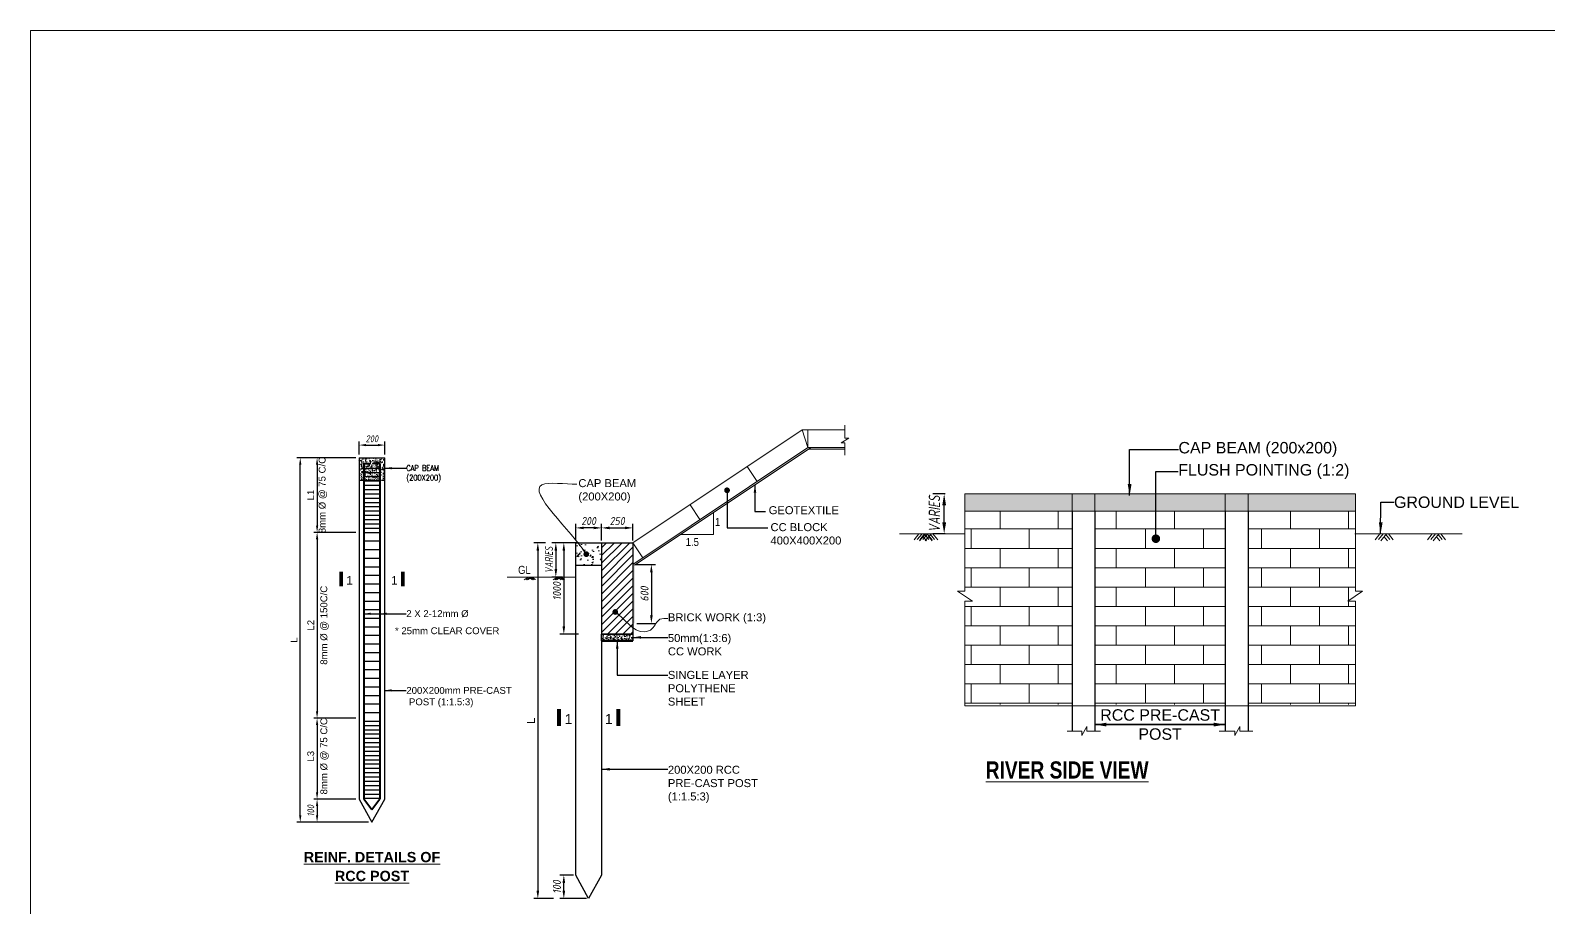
# Model space of a CAD drawing. Header units: millimetres. Extents: x 1231188 to 3899118, y -5478610 to -489530.
# Drawn here: x 2499238 to 2525804, y -3107919 to -3092579 of the extents above; entities that cross this region are included whole.
import ezdxf
from ezdxf.enums import TextEntityAlignment as Align

# ---------------------------------------------------------------- set-up
doc = ezdxf.new("R2010")
doc.units = ezdxf.units.MM
doc.header["$LTSCALE"] = 25
doc.header["$MEASUREMENT"] = 0
doc.header["$PDMODE"] = 3
doc.linetypes.add('DASHED2', pattern=[0.375, 0.25, -0.125])
doc.layers.get('0').update_dxf_attribs({"lineweight": 13})
doc.layers.get('Defpoints').update_dxf_attribs({"color": 230, "lineweight": 9})
for name, color, linetype in [('Brick Wall', 7, 'Continuous'), ('con_out', 7, 'Continuous'), ('Hatch 1', 14, 'Continuous'), ('reinf 1', 7, 'Continuous')]:
    doc.layers.add(name, color=color, linetype=linetype)
for name, color, linetype, lineweight in [('Con_Hidden', 8, 'DASHED2', 9), ('Concrete_Section', 21, 'Continuous', 30), ('DIM', 8, 'Continuous', 13), ('Dimision', 5, 'Continuous', 13), ('Ground', 21, 'Continuous', 15), ('HATCH', 191, 'Continuous', 9), ('rod', 191, 'Continuous', 40), ('Structue', 7, 'Continuous', 18), ('text', 7, 'Continuous', 18)]:
    doc.layers.add(name, color=color, linetype=linetype, lineweight=lineweight)
doc.styles.add('AR', font='arial.ttf')
doc.styles.add('DIM', font='isocp3.shx', dxfattribs={"oblique": 10})
doc.styles.add('ROMANS', font='romans.shx', dxfattribs={"width": 0.8, "height": 100})
doc.styles.get("Standard").update_dxf_attribs({"font": 'swissl.ttf'})
doc.dimstyles.new('dim_100', dxfattribs={"dimtxt": 200, "dimasz": 200, "dimexe": 200, "dimexo": 100, "dimgap": 70, "dimtad": 1, "dimdec": 0, "dimzin": 0, "dimdsep": 46, "dimtxsty": 'DIM', "dimcen": 150, "dimclrd": 5, "dimclre": 5, "dimclrt": 7, "dimadec": 0, "dimazin": 0, "dimtfac": 1, "dimtdec": 0, "dimtmove": 0, "dimatfit": 3, "dimfxl": 20, "dimfxlon": 1, "dimtolj": 1, "dimtzin": 0, "dimarcsym": 0})
doc.dimstyles.new('dim_60', dxfattribs={"dimtxt": 120, "dimasz": 120, "dimexe": 60, "dimexo": 60, "dimgap": 50, "dimtad": 1, "dimdec": 0, "dimzin": 0, "dimdsep": 46, "dimtxsty": 'DIM', "dimcen": 0.09, "dimclrd": 5, "dimclre": 5, "dimclrt": 7, "dimadec": 0, "dimazin": 0, "dimtfac": 1, "dimtdec": 0, "dimtmove": 0, "dimatfit": 3, "dimfxl": 1, "dimtolj": 1, "dimtzin": 0, "dimarcsym": 0})
doc.dimstyles.new('dim_70', dxfattribs={"dimtxt": 140, "dimasz": 140, "dimexe": 70, "dimexo": 40, "dimgap": 50, "dimtad": 1, "dimdec": 0, "dimzin": 0, "dimdsep": 46, "dimtxsty": 'DIM', "dimcen": 0.09, "dimclrd": 5, "dimclre": 5, "dimclrt": 7, "dimadec": 0, "dimazin": 0, "dimtfac": 1, "dimtdec": 0, "dimtmove": 0, "dimatfit": 3, "dimfxl": 1, "dimtolj": 1, "dimtzin": 0, "dimarcsym": 0})

# ---------------------------------------------------------------- blocks, each defined once
blk = doc.blocks.new('*D382')
at = {"layer": 'Defpoints', "color": 0, "lineweight": -2, "transparency": 16777216}
for p in [(2508292, -3101539), (2508117, -3107762), (2508432, -3107762)]:
    blk.add_point(p, dxfattribs=at)
at = {"layer": 'DIM', "color": 5, "lineweight": -2, "transparency": 16777216}
for p, q in [((2508252, -3101539), (2508047, -3101539)), ((2508117, -3101679), (2508117, -3107622)), ((2508392, -3107762), (2508047, -3107762))]:
    blk.add_line(p, q, dxfattribs=at)
for points in [[(2508094, -3101679), (2508141, -3101679), (2508117, -3101539)], [(2508094, -3107622), (2508141, -3107622), (2508117, -3107762)]]:
    blk.add_solid(points, dxfattribs=at)
at = {"layer": 'DIM', "color": 7, "transparency": 16777216, "insert": (2507997, -3104651), "char_height": 140, "attachment_point": 5, "rotation": 90, "style": 'AR'}
blk.add_mtext('\\A1;L', dxfattribs=at)
blk = doc.blocks.new('*D383')
at = {"layer": 'Defpoints', "color": 0, "lineweight": -2, "transparency": 16777216}
for p in [(2508782, -3101279), (2508782, -3101539), (2509232, -3101539)]:
    blk.add_point(p, dxfattribs=at)
at = {"layer": 'DIM', "color": 5, "lineweight": -2, "transparency": 16777216}
for p, q in [((2508782, -3101499), (2508782, -3101209)), ((2509092, -3101279), (2508922, -3101279)), ((2509232, -3101499), (2509232, -3101209))]:
    blk.add_line(p, q, dxfattribs=at)
for points in [[(2508922, -3101256), (2508922, -3101303), (2508782, -3101279)], [(2509092, -3101256), (2509092, -3101303), (2509232, -3101279)]]:
    blk.add_solid(points, dxfattribs=at)
at = {"layer": 'DIM', "color": 7, "transparency": 16777216, "insert": (2509007, -3101159), "char_height": 140, "attachment_point": 5, "style": 'DIM'}
blk.add_mtext('\\A1;200', dxfattribs=at)
blk = doc.blocks.new('*D394')
at = {"layer": 'Defpoints', "color": 0, "lineweight": -2, "transparency": 16777216}
for p in [(2509782, -3101279), (2509232, -3101539), (2509782, -3101539)]:
    blk.add_point(p, dxfattribs=at)
at = {"layer": 'DIM', "color": 5, "lineweight": -2, "transparency": 16777216}
for p, q in [((2509232, -3101499), (2509232, -3101209)), ((2509372, -3101279), (2509642, -3101279)), ((2509782, -3101499), (2509782, -3101209))]:
    blk.add_line(p, q, dxfattribs=at)
for points in [[(2509372, -3101256), (2509372, -3101303), (2509232, -3101279)], [(2509642, -3101256), (2509642, -3101303), (2509782, -3101279)]]:
    blk.add_solid(points, dxfattribs=at)
at = {"layer": 'DIM', "color": 7, "transparency": 16777216, "insert": (2509507, -3101159), "char_height": 140, "attachment_point": 5, "style": 'DIM'}
blk.add_mtext('\\A1;250', dxfattribs=at)
blk = doc.blocks.new('*D372')
at = {"layer": 'Defpoints', "color": 0, "lineweight": -2, "transparency": 16777216}
for p in [(2503960, -3100053), (2504990, -3100053), (2505215, -3106426)]:
    blk.add_point(p, dxfattribs=at)
at = {"layer": 'DIM', "color": 5, "lineweight": -2, "transparency": 16777216}
for p, q in [((2504930, -3100053), (2503900, -3100053)), ((2503960, -3106306), (2503960, -3100173)), ((2505155, -3106426), (2503900, -3106426))]:
    blk.add_line(p, q, dxfattribs=at)
for points in [[(2503940, -3100173), (2503980, -3100173), (2503960, -3100053)], [(2503940, -3106306), (2503980, -3106306), (2503960, -3106426)]]:
    blk.add_solid(points, dxfattribs=at)
at = {"layer": 'DIM', "color": 7, "transparency": 16777216, "insert": (2503850, -3103239), "char_height": 120, "attachment_point": 5, "rotation": 90, "style": 'AR'}
blk.add_mtext('\\A1;L', dxfattribs=at)
blk = doc.blocks.new('*D375')
at = {"layer": 'Defpoints', "color": 0, "lineweight": -2, "transparency": 16777216}
for p in [(2509782, -3101917), (2509807, -3102950), (2510104, -3102950)]:
    blk.add_point(p, dxfattribs=at)
at = {"layer": 'DIM', "color": 5, "lineweight": -2, "transparency": 16777216}
for p, q in [((2509822, -3101917), (2510174, -3101917)), ((2510104, -3102057), (2510104, -3102810)), ((2509847, -3102950), (2510174, -3102950))]:
    blk.add_line(p, q, dxfattribs=at)
for points in [[(2510081, -3102057), (2510127, -3102057), (2510104, -3101917)], [(2510081, -3102810), (2510127, -3102810), (2510104, -3102950)]]:
    blk.add_solid(points, dxfattribs=at)
at = {"layer": 'DIM', "color": 7, "transparency": 16777216, "insert": (2509984, -3102434), "char_height": 140, "attachment_point": 5, "rotation": 90, "style": 'DIM'}
blk.add_mtext('\\A1;600', dxfattribs=at)
blk = doc.blocks.new('*D376')
at = {"layer": 'Defpoints', "color": 0, "lineweight": -2, "transparency": 16777216}
for p in [(2504990, -3100053), (2504255, -3101358), (2504990, -3101358)]:
    blk.add_point(p, dxfattribs=at)
at = {"layer": 'DIM', "color": 5, "lineweight": -2, "transparency": 16777216}
for p, q in [((2504930, -3100053), (2504195, -3100053)), ((2504255, -3100173), (2504255, -3101238)), ((2504930, -3101358), (2504195, -3101358))]:
    blk.add_line(p, q, dxfattribs=at)
for points in [[(2504235, -3100173), (2504275, -3100173), (2504255, -3100053)], [(2504235, -3101238), (2504275, -3101238), (2504255, -3101358)]]:
    blk.add_solid(points, dxfattribs=at)
at = {"layer": 'DIM', "color": 7, "transparency": 16777216, "insert": (2504255, -3100705), "char_height": 120, "attachment_point": 5, "rotation": 90, "style": 'AR'}
blk.add_mtext('\\A1;L1\\P8mm %%C @ 75 C/C', dxfattribs=at)
blk = doc.blocks.new('*D377')
at = {"layer": 'Defpoints', "color": 0, "lineweight": -2, "transparency": 16777216}
for p in [(2504990, -3101358), (2504255, -3104607), (2504990, -3104607)]:
    blk.add_point(p, dxfattribs=at)
at = {"layer": 'DIM', "color": 5, "lineweight": -2, "transparency": 16777216}
for p, q in [((2504930, -3101358), (2504195, -3101358)), ((2504255, -3101478), (2504255, -3104487)), ((2504930, -3104607), (2504195, -3104607))]:
    blk.add_line(p, q, dxfattribs=at)
for points in [[(2504235, -3101478), (2504275, -3101478), (2504255, -3101358)], [(2504235, -3104487), (2504275, -3104487), (2504255, -3104607)]]:
    blk.add_solid(points, dxfattribs=at)
at = {"layer": 'DIM', "color": 7, "transparency": 16777216, "char_height": 120, "attachment_point": 5, "rotation": 90, "style": 'AR'}
for s, insert in [('\\A1;8mm %%C @ 150C/C', (2504385, -3102982)), ('\\A1;L2', (2504145, -3102982))]:
    blk.add_mtext(s, dxfattribs=dict(at, insert=insert))
blk = doc.blocks.new('*D378')
at = {"layer": 'Defpoints', "color": 0, "lineweight": -2, "transparency": 16777216}
for p in [(2504990, -3104607), (2504255, -3106024), (2504990, -3106024)]:
    blk.add_point(p, dxfattribs=at)
at = {"layer": 'DIM', "color": 5, "lineweight": -2, "transparency": 16777216}
for p, q in [((2504930, -3104607), (2504195, -3104607)), ((2504255, -3104727), (2504255, -3105904)), ((2504930, -3106024), (2504195, -3106024))]:
    blk.add_line(p, q, dxfattribs=at)
for points in [[(2504235, -3104727), (2504275, -3104727), (2504255, -3104607)], [(2504235, -3105904), (2504275, -3105904), (2504255, -3106024)]]:
    blk.add_solid(points, dxfattribs=at)
at = {"layer": 'DIM', "color": 7, "transparency": 16777216, "char_height": 120, "attachment_point": 5, "rotation": 90, "style": 'AR'}
for s, insert in [('\\A1;8mm %%C @ 75 C/C', (2504385, -3105273)), ('\\A1;L3', (2504144, -3105273))]:
    blk.add_mtext(s, dxfattribs=dict(at, insert=insert))
blk = doc.blocks.new('*D379')
at = {"layer": 'Defpoints', "color": 0, "lineweight": -2, "transparency": 16777216}
for p in [(2504990, -3106024), (2504255, -3106426), (2505215, -3106426)]:
    blk.add_point(p, dxfattribs=at)
at = {"layer": 'DIM', "color": 5, "lineweight": -2, "transparency": 16777216}
for p, q in [((2504930, -3106024), (2504195, -3106024)), ((2504255, -3106144), (2504255, -3106306)), ((2505155, -3106426), (2504195, -3106426))]:
    blk.add_line(p, q, dxfattribs=at)
for points in [[(2504235, -3106144), (2504275, -3106144), (2504255, -3106024)], [(2504235, -3106306), (2504275, -3106306), (2504255, -3106426)]]:
    blk.add_solid(points, dxfattribs=at)
at = {"layer": 'DIM', "color": 7, "transparency": 16777216, "insert": (2504145, -3106225), "char_height": 120, "attachment_point": 5, "rotation": 90, "style": 'DIM'}
blk.add_mtext('\\A1;100', dxfattribs=at)
blk = doc.blocks.new('*D380')
at = {"layer": 'Defpoints', "color": 0, "lineweight": -2, "transparency": 16777216}
for p in [(2508589, -3101539), (2508432, -3102140), (2508589, -3102140)]:
    blk.add_point(p, dxfattribs=at)
at = {"layer": 'DIM', "color": 5, "lineweight": -2, "transparency": 16777216}
for p, q in [((2508549, -3101539), (2508362, -3101539)), ((2508432, -3101679), (2508432, -3102000)), ((2508549, -3102140), (2508362, -3102140))]:
    blk.add_line(p, q, dxfattribs=at)
for points in [[(2508409, -3101679), (2508456, -3101679), (2508432, -3101539)], [(2508409, -3102000), (2508456, -3102000), (2508432, -3102140)]]:
    blk.add_solid(points, dxfattribs=at)
at = {"layer": 'DIM', "color": 7, "transparency": 16777216, "insert": (2508312, -3101839), "char_height": 140, "attachment_point": 5, "rotation": 90, "style": 'DIM'}
blk.add_mtext('\\A1;{\\W0.8;VARIES}', dxfattribs=at)
blk = doc.blocks.new('*D381')
at = {"layer": 'Defpoints', "color": 0, "lineweight": -2, "transparency": 16777216}
for p in [(2508869, -3101539), (2508572, -3103139), (2508869, -3103139)]:
    blk.add_point(p, dxfattribs=at)
at = {"layer": 'DIM', "color": 5, "lineweight": -2, "transparency": 16777216}
for p, q in [((2508829, -3101539), (2508502, -3101539)), ((2508572, -3101679), (2508572, -3102999)), ((2508829, -3103139), (2508502, -3103139))]:
    blk.add_line(p, q, dxfattribs=at)
for points in [[(2508549, -3101679), (2508596, -3101679), (2508572, -3101539)], [(2508549, -3102999), (2508596, -3102999), (2508572, -3103139)]]:
    blk.add_solid(points, dxfattribs=at)
at = {"layer": 'DIM', "color": 7, "transparency": 16777216, "insert": (2508452, -3102384), "char_height": 140, "attachment_point": 5, "rotation": 90, "style": 'DIM'}
blk.add_mtext('\\A1;1000', dxfattribs=at)
blk = doc.blocks.new('*D386')
at = {"layer": 'Defpoints', "color": 0, "lineweight": -2, "transparency": 16777216}
for p in [(2508572, -3107351), (2508782, -3107351), (2509007, -3107762)]:
    blk.add_point(p, dxfattribs=at)
at = {"layer": 'DIM', "color": 5, "lineweight": -2, "transparency": 16777216}
for p, q in [((2508742, -3107351), (2508502, -3107351)), ((2508572, -3107622), (2508572, -3107491)), ((2508967, -3107762), (2508502, -3107762))]:
    blk.add_line(p, q, dxfattribs=at)
for points in [[(2508549, -3107491), (2508596, -3107491), (2508572, -3107351)], [(2508549, -3107622), (2508596, -3107622), (2508572, -3107762)]]:
    blk.add_solid(points, dxfattribs=at)
at = {"layer": 'DIM', "color": 7, "transparency": 16777216, "insert": (2508452, -3107557), "char_height": 140, "attachment_point": 5, "rotation": 90, "style": 'DIM'}
blk.add_mtext('\\A1;100', dxfattribs=at)
blk = doc.blocks.new('*D389')
at = {"layer": 'Defpoints', "color": 0, "lineweight": -2, "transparency": 16777216}
for p in [(2515227, -3100686), (2515479, -3100686), (2515479, -3101382)]:
    blk.add_point(p, dxfattribs=at)
at = {"layer": 'DIM', "color": 5, "lineweight": -2, "transparency": 16777216}
for p, q in [((2515247, -3100686), (2515027, -3100686)), ((2515227, -3101182), (2515227, -3100886)), ((2515247, -3101382), (2515027, -3101382))]:
    blk.add_line(p, q, dxfattribs=at)
for points in [[(2515194, -3100886), (2515261, -3100886), (2515227, -3100686)], [(2515194, -3101182), (2515261, -3101182), (2515227, -3101382)]]:
    blk.add_solid(points, dxfattribs=at)
at = {"layer": 'DIM', "color": 7, "transparency": 16777216, "insert": (2515057, -3101034), "char_height": 200, "attachment_point": 5, "rotation": 90, "style": 'DIM'}
blk.add_mtext('\\A1;{\\W0.8;VARIES}', dxfattribs=at)
blk = doc.blocks.new('SecMark')
at = {"ltscale": 5}
blk.add_lwpolyline([(856, -852, 200, 200, 0), (0, -852, 0, 0, 0), (0, 0, 0, 0, 0)], format="xyseb", dxfattribs=at)
at = {"color": 7, "ltscale": 5, "style": 'AR'}
blk.add_attdef('00', text='', height=500, dxfattribs=at).set_placement((504, -362), align=Align.MIDDLE)
blk = doc.blocks.new('*D396')
at = {"layer": 'Defpoints', "color": 0, "lineweight": -2, "transparency": 16777216}
for p in [(2505440, -3099831), (2504990, -3100053), (2505440, -3100053)]:
    blk.add_point(p, dxfattribs=at)
at = {"layer": 'DIM', "color": 5, "lineweight": -2, "transparency": 16777216}
for p, q in [((2504990, -3099993), (2504990, -3099771)), ((2505110, -3099831), (2505320, -3099831)), ((2505440, -3099993), (2505440, -3099771))]:
    blk.add_line(p, q, dxfattribs=at)
for points in [[(2505110, -3099811), (2505110, -3099851), (2504990, -3099831)], [(2505320, -3099811), (2505320, -3099851), (2505440, -3099831)]]:
    blk.add_solid(points, dxfattribs=at)
at = {"layer": 'DIM', "color": 7, "transparency": 16777216, "insert": (2505215, -3099721), "char_height": 120, "attachment_point": 5, "style": 'DIM'}
blk.add_mtext('\\A1;200', dxfattribs=at)

msp = doc.modelspace()

# ---------------------------------------------------------------- hatches: boundary and pattern name
at = {"layer": 'HATCH', "ltscale": 3}
for points in [[(2512897.63991, -3099875.74466), (2512843.55664, -3099875.74466), (2509781.65577, -3101917.01191), (2509781.65577, -3102949.09945), (2509811.65577, -3102949.09945), (2509811.65577, -3101933.06742)], [(2512897.63991, -3099875.74466), (2512860.19765, -3099900.70617), (2513489.43735, -3099900.70617), (2513489.43735, -3099875.74466)]]:
    msp.add_hatch(color=256, dxfattribs=at).paths.add_polyline_path(points)
at = {"layer": 'HATCH', "ltscale": 10}
h = msp.add_hatch(dxfattribs=at)
h.set_pattern_fill('AR-CONC', color=256)
h.set_pattern_definition([(50, (2559127.79, -3339618.5), (182.18467, -15.93909), [19.05, -209.55]), (355, (2559127.79, -3339618.5), (-35.24342, 191.05685), [15.24, -167.64058]), (100.451445, (2559142.97, -3339619.82), (146.94125, 175.11775), [16.19001, -178.09024]), (46.1842, (2559127.8, -3339567.7), (271.07904, -42.04233), [28.575, -314.325]), (96.63556, (2559150.38, -3339571.2), (237.40413, 247.42612), [24.28502, -267.1356]), (351.18415, (2559127.8, -3339567.7), (237.40413, 247.42612), [22.85997, -251.45973]), (21, (2559153.19, -3339580.4), (151.61439, -102.2652), [19.05, -209.55]), (326, (2559153.19, -3339580.4), (61.80203, 184.18797), [15.24, -167.64]), (71.451445, (2559165.82, -3339588.92), (213.41642, 81.92277), [16.19001, -178.08994]), (37.5, (2559127.79, -3339618.495), (3.088603, 84.555039), [0, -165.608, 0, -170.18, 0, -168.275]), (7.5, (2559127.79, -3339618.495), (66.819663, 100.180575), [0, -97.028, 0, -161.798, 0, -64.135]), (327.5, (2559071.15, -3339618.495), (135.590595, -5.728744), [0, -63.5, 0, -198.12, 0, -262.89]), (317.5, (2559045.75, -3339618.5), (148.12918, 25.42649), [0, -82.55, 0, -131.572, 0, -186.69])])
h.paths.add_polyline_path([(2515586.40666, -3100685.64438), (2522424.99675, -3100685.64438), (2522424.99675, -3100985.64438), (2515586.40666, -3100985.64438)])
h = msp.add_hatch(dxfattribs=at)
h.set_pattern_fill('AR-BRSTD', color=256, scale=5, style=0)
h.set_pattern_definition([(0, (2517730.86, -3293346.77), (0, 338.709), []), (90, (2517730.86, -3293346.77), (-508, 338.709), [338.709, -338.709])])
h.paths.add_polyline_path([(2520145.30046, -3100985.64438), (2517866.10296, -3100985.64438), (2517866.10296, -3104366.3782), (2520145.30046, -3104366.3782)])
h.paths.add_polyline_path([(2522424.99675, -3100985.64438), (2520545.30046, -3100985.64438), (2520545.30046, -3104366.3782), (2522424.99675, -3104366.3782), (2522424.99675, -3102560.72909), (2522290.92585, -3102560.72909), (2522548.98195, -3102385.59548), (2522424.99675, -3102385.59548)])
h.paths.add_polyline_path([(2517466.10296, -3100985.64438), (2515586.40666, -3100985.64438), (2515586.40666, -3102385.59548), (2515462.42147, -3102385.59548), (2515720.47757, -3102560.72909), (2515586.40666, -3102560.72909), (2515586.40666, -3104366.3782), (2517466.10296, -3104366.3782)])
h = msp.add_hatch(dxfattribs=at)
h.set_pattern_fill('AR-CONC', color=256, scale=1.5)
h.set_pattern_definition([(50, (2572166.9, -3337656.68), (273.277, -23.90863), [28.575, -314.325]), (355, (2572166.9, -3337656.68), (-52.86513, 286.58527), [22.86, -251.46088]), (100.45144, (2572189.67, -3337658.67), (220.41187, 262.67663), [24.285, -267.13537]), (46.1842, (2572166.9, -3337580.48), (406.61856, -63.0635), [42.8625, -471.4875]), (96.63556, (2572200.8, -3337585.73), (356.1062, 371.1392), [36.4275, -400.7034]), (351.18415, (2572166.9, -3337580.48), (356.1062, 371.1392), [34.28995, -377.1896]), (21, (2572205, -3337599.53), (227.42159, -153.3978), [28.575, -314.325]), (326, (2572205, -3337599.53), (92.70304, 276.28195), [22.86, -251.46]), (71.45144, (2572223.95, -3337612.3), (320.12463, 122.88415), [24.285, -267.1349]), (37.5, (2572166.9, -3337656.68), (4.632905, 126.83256), [0, -248.412, 0, -255.27, 0, -252.4125]), (7.5, (2572166.9, -3337656.68), (100.22949, 150.27086), [0, -145.542, 0, -242.697, 0, -96.2025]), (327.5, (2572081.93, -3337656.68), (203.385893, -8.593116), [0, -95.25, 0, -297.18, 0, -394.335]), (317.5, (2572043.83, -3337656.68), (222.19377, 38.13974), [0, -123.825, 0, -197.358, 0, -280.035])])
h.paths.add_polyline_path([(2509231.65577, -3101538.81115), (2508781.65577, -3101538.81115), (2508781.65577, -3101930.82054), (2509231.65577, -3101930.82054)])
h = msp.add_hatch(dxfattribs=at)
h.set_pattern_fill('ANSI31', color=256, scale=30, style=0)
h.set_pattern_definition([(45, (2525587.52, -3291234.95), (-67.35192, 67.35192), [])])
h.paths.add_polyline_path([(2509231.65577, -3101538.81115), (2509781.65577, -3101538.81115), (2509774.36667, -3101543.72442), (2509231.65577, -3101909.54283)])
h.paths.add_polyline_path([(2509781.65577, -3101538.81115), (2509781.65577, -3103138.81115), (2509231.65577, -3103138.81115), (2509231.65577, -3101909.54283)])
h = msp.add_hatch(dxfattribs=at)
h.set_pattern_fill('AR-CONC', color=256, scale=0.5, style=0)
h.set_pattern_definition([(50, (2525587.52, -3291234.95), (91.092334, -7.969543), [9.525, -104.775]), (355, (2525587.52, -3291234.95), (-17.621413, 95.52832), [7.62, -83.82]), (100.451, (2525595.11, -3291235.615), (73.47125, 87.558344), [8.095, -89.045]), (46.1842, (2525587.52, -3291209.55), (135.53952, -21.021164), [14.2875, -157.1625]), (96.6356, (2525598.82, -3291211.3), (118.70212, 123.71278), [12.1425, -133.5675]), (351.184, (2525587.52, -3291209.55), (118.7023, 123.71256), [11.43, -125.73]), (21, (2525600.22, -3291215.9), (75.80744, -51.13276), [9.525, -104.775]), (326, (2525600.22, -3291215.9), (30.901014, 92.093983), [7.62, -83.82]), (71.4514, (2525606.54, -3291220.16), (106.708245, 40.96143), [8.095, -89.045]), (37.5, (2525587.523, -3291234.95), (1.5443016, 42.2775194), [0, -82.804, 0, -85.09, 0, -84.1375]), (7.5, (2525587.523, -3291234.95), (33.409831, 50.090287), [0, -48.514, 0, -80.899, 0, -32.0675]), (327.5, (2525559.202, -3291234.95), (67.7952976, -2.864372), [0, -31.75, 0, -99.06, 0, -131.445]), (317.5, (2525546.5, -3291234.95), (74.06459, 12.713246), [0, -41.275, 0, -65.786, 0, -93.345])])
h.paths.add_polyline_path([(2509231.65577, -3103138.81115), (2509231.65577, -3103253.24832), (2509781.65577, -3103253.24832), (2509781.65577, -3103138.81115)])
at = {"layer": 'Hatch 1', "ltscale": 10}
h = msp.add_hatch(dxfattribs=at)
h.set_pattern_fill('AR-CONC', color=256, scale=0.5)
h.set_pattern_definition([(50, (2561150.615, -3344680.37), (91.092334, -7.969543), [9.525, -104.775]), (355, (2561150.62, -3344680.37), (-17.62171, 95.528423), [7.62, -83.820292]), (100.451445, (2561158.21, -3344681.03), (73.470624, 87.558876), [8.095004, -89.045122]), (46.1842, (2561150.62, -3344654.97), (135.53952, -21.021164), [14.2875, -157.1625]), (96.63556, (2561161.91, -3344656.72), (118.70207, 123.71306), [12.14251, -133.567804]), (351.18415, (2561150.62, -3344654.97), (118.70207, 123.71306), [11.42998, -125.729866]), (21, (2561163.315, -3344661.32), (75.807196, -51.1326), [9.525, -104.775]), (326, (2561163.32, -3344661.32), (30.901014, 92.093983), [7.62, -83.82]), (71.451445, (2561169.63, -3344665.58), (106.70821, 40.961384), [8.095004, -89.04497]), (37.5, (2561150.615, -3344680.368), (1.5443016, 42.2775194), [0, -82.804, 0, -85.09, 0, -84.1375]), (7.5, (2561150.615, -3344680.368), (33.409831, 50.0902874), [0, -48.514, 0, -80.899, 0, -32.0675]), (327.5, (2561122.294, -3344680.368), (67.7952976, -2.864372), [0, -31.75, 0, -99.06, 0, -131.445]), (317.5, (2561109.594, -3344680.37), (74.06459, 12.713246), [0, -41.275, 0, -65.786, 0, -93.345])])
h.paths.add_polyline_path([(2505439.95222, -3100052.68143), (2504989.95222, -3100052.68143), (2504989.95222, -3100444.69082), (2505439.95222, -3100444.69082)])

# ---------------------------------------------------------------- linework, layer by layer
at = {"layer": 'Brick Wall', "ltscale": 3}
msp.add_lwpolyline([(2509231.65577, -3101538.81115), (2509781.65577, -3101538.81115), (2509781.65577, -3103138.81115), (2509231.65577, -3103138.81115)], dxfattribs=at)
at = {"layer": 'Con_Hidden', "ltscale": 0.05}
for p, q in [((2517466.10296, -3100985.64438), (2517466.10296, -3100685.64438)), ((2517866.10296, -3100985.64438), (2517866.10296, -3100685.64438)), ((2520145.30046, -3100985.64438), (2520145.30046, -3100685.64438)), ((2520545.30046, -3100985.64438), (2520545.30046, -3100685.64438))]:
    msp.add_line(p, q, dxfattribs=at)
at = {"layer": 'con_out', "ltscale": 10}
msp.add_lwpolyline([(2509781.65577, -3103253.24832), (2509231.65577, -3103253.24832), (2509231.65577, -3103138.81115), (2509781.65577, -3103138.81115)], close=True, dxfattribs=at)
at = {"layer": 'Concrete_Section', "ltscale": 3}
for p, q in [((2504989.95222, -3100052.68143), (2505439.95222, -3100052.68143)), ((2508781.65577, -3101930.82054), (2509231.65577, -3101930.82054))]:
    msp.add_line(p, q, dxfattribs=at)
at = {"layer": 'Concrete_Section', "linetype": 'DASHED2', "ltscale": 0.1}
msp.add_line((2504989.95222, -3100444.69082), (2505439.95222, -3100444.69082), dxfattribs=at)
at = {"layer": 'Concrete_Section', "linetype": 'Continuous'}
for p, q in [((2517466.10296, -3100985.64438), (2517466.10296, -3104834.97558)), ((2517866.10296, -3100985.64438), (2517866.10296, -3104834.97558)), ((2520145.30046, -3100985.64438), (2520145.30046, -3104834.97558)), ((2520545.30046, -3100985.64438), (2520545.30046, -3104834.97558))]:
    msp.add_line(p, q, dxfattribs=at)
at = {"layer": 'Concrete_Section', "ltscale": 3}
for points in [[(2504989.95222, -3100052.68143), (2504989.95222, -3106023.83825), (2505214.95222, -3106426.26406), (2505439.95222, -3106023.83825), (2505439.95222, -3100052.68143)], [(2509231.65577, -3101538.81115), (2509231.65577, -3107351.00059), (2509006.65577, -3107762.39378), (2508781.65577, -3107351.00059), (2508781.65577, -3101538.81115), (2509231.65577, -3101538.81115)]]:
    msp.add_lwpolyline(points, dxfattribs=at)
at = {"layer": 'Defpoints', "color": 181, "ltscale": 10}
msp.add_lwpolyline([(2551063.62481, -3121394.375), (2499237.87469, -3121394.375), (2499237.87469, -3092579.31607), (2551063.62481, -3092579.31607)], close=True, dxfattribs=at)
at = {"layer": 'DIM'}
for p, q in [((2511191.46183, -3101013.19671), (2511191.46183, -3101392.3858)), ((2511191.46183, -3101392.3858), (2510622.6782, -3101392.3858))]:
    msp.add_line(p, q, dxfattribs=at)
at = {"layer": 'Dimision', "ltscale": 10}
for points in [[(2515586.40666, -3100685.64438), (2522424.99675, -3100685.64438)], [(2515586.40666, -3100985.64438), (2522424.99675, -3100985.64438)]]:
    msp.add_lwpolyline(points, dxfattribs=at)
at = {"layer": 'Ground', "linetype": 'Continuous'}
msp.add_line((2508781.65577, -3102139.61157), (2507583.17562, -3102139.61157), dxfattribs=at)
at = {"layer": 'Ground', "ltscale": 10}
for points in [[(2514444.19912, -3101382.2875), (2515574.31645, -3101382.2875)], [(2522412.90654, -3101382.2875), (2524292.60283, -3101382.2875)]]:
    msp.add_lwpolyline(points, dxfattribs=at)
at = {"layer": 'HATCH'}
for p, q in [((2514782.43268, -3101382.2875), (2514700.72741, -3101488.0537)), ((2514840.74968, -3101382.2875), (2514755.92469, -3101481.80717)), ((2514899.06717, -3101382.2875), (2514798.33718, -3101502.98859)), ((2514881.73783, -3101382.2875), (2514800.03256, -3101488.0537)), ((2514940.05483, -3101382.2875), (2514855.22984, -3101481.80717)), ((2514856.95043, -3101432.75446), (2514915.56369, -3101502.98859)), ((2514886.24594, -3101397.65072), (2514957.97618, -3101481.80717)), ((2514998.37232, -3101382.2875), (2514897.64233, -3101502.98859)), ((2514931.46819, -3101382.2875), (2515015.54006, -3101490.41742)), ((2514956.25558, -3101432.75446), (2515014.86884, -3101502.98859)), ((2514985.55109, -3101397.65072), (2515057.28133, -3101481.80717)), ((2515030.77334, -3101382.2875), (2515114.84521, -3101490.41742)), ((2522852.24968, -3101382.2875), (2522770.54441, -3101488.0537)), ((2522910.56667, -3101382.2875), (2522825.74168, -3101481.80717)), ((2522968.88416, -3101382.2875), (2522868.15418, -3101502.98859)), ((2522926.76743, -3101432.75446), (2522985.38068, -3101502.98859)), ((2522956.06293, -3101397.65072), (2523027.79318, -3101481.80717)), ((2523001.28518, -3101382.2875), (2523085.35705, -3101490.41742)), ((2523766.67795, -3101382.2875), (2523684.97268, -3101488.0537)), ((2523824.99494, -3101382.2875), (2523740.16995, -3101481.80717)), ((2523883.31243, -3101382.2875), (2523782.58245, -3101502.98859)), ((2523841.1957, -3101432.75446), (2523899.80895, -3101502.98859)), ((2523870.4912, -3101397.65072), (2523942.22145, -3101481.80717)), ((2523915.71345, -3101382.2875), (2523999.78532, -3101490.41742))]:
    msp.add_line(p, q, dxfattribs=at)
at = {"layer": 'HATCH', "linetype": 'Continuous'}
for p, q in [((2507947.55182, -3102139.48079), (2507877.13683, -3102184.83687)), ((2507985.9117, -3102139.55673), (2507911.23003, -3102187.03456)), ((2508013.61543, -3102139.61157), (2507937.01305, -3102187.06713)), ((2507982.05785, -3102159.16165), (2508021.51381, -3102187.96841)), ((2507999.45944, -3102148.38128), (2508055.2855, -3102187.30126)), ((2508013.61543, -3102139.61157), (2508075.85036, -3102182.93997)), ((2508453.999, -3102139.48079), (2508383.58402, -3102184.83687)), ((2508492.35889, -3102139.55673), (2508417.67722, -3102187.03456)), ((2508520.06261, -3102139.61157), (2508443.46024, -3102187.06713)), ((2508488.50504, -3102159.16165), (2508527.96099, -3102187.96841)), ((2508505.90662, -3102148.38128), (2508561.73268, -3102187.30126)), ((2508520.06261, -3102139.61157), (2508582.29755, -3102182.93997))]:
    msp.add_line(p, q, dxfattribs=at)
for points in [[(2513489.69608, -3099480.0578), (2513489.69608, -3099712.14661), (2513561.73723, -3099712.14661), (2513422.27634, -3099793.04478), (2513489.43735, -3099793.04478), (2513489.43735, -3100004.92071)], [(2522424.99675, -3102385.59548), (2522424.99675, -3100685.64438), (2515586.40666, -3100685.64438), (2515586.40666, -3102385.59548)], [(2515586.40666, -3102116.33254), (2515586.40666, -3102385.59548), (2515462.42147, -3102385.59548), (2515720.47757, -3102560.72909), (2515586.40666, -3102560.72909), (2515586.40666, -3102959.04345)], [(2522424.99675, -3102116.33254), (2522424.99675, -3102385.59548), (2522548.98195, -3102385.59548), (2522290.92585, -3102560.72909), (2522424.99675, -3102560.72909), (2522424.99675, -3102959.04345)], [(2515586.40666, -3102560.72909), (2515586.40666, -3104392.36293), (2522424.99675, -3104392.36293), (2522424.99675, -3102560.72909)], [(2517376.7875, -3104834.97558), (2517634.97304, -3104834.97558), (2517634.97304, -3104908.96078), (2517722.35803, -3104750.90468), (2517722.35803, -3104834.97558), (2517962.87864, -3104834.97558)], [(2520040.05408, -3104834.97558), (2520314.17054, -3104834.97558), (2520314.17054, -3104908.96078), (2520401.55554, -3104750.90468), (2520401.55554, -3104834.97558), (2520626.14521, -3104834.97558)]]:
    msp.add_lwpolyline(points, dxfattribs=at)
at = {"layer": 'reinf 1', "ltscale": 3}
for p, q in [((2505064.95222, -3100232.71546), (2505364.95222, -3100232.71546)), ((2505064.95222, -3100307.71546), (2505364.95222, -3100307.71546)), ((2505064.95222, -3100382.71546), (2505364.95222, -3100382.71546)), ((2505064.95222, -3100457.71546), (2505364.95222, -3100457.71546)), ((2505064.95222, -3100532.71546), (2505364.95222, -3100532.71546)), ((2505064.95222, -3100607.71546), (2505364.95222, -3100607.71546)), ((2505064.95222, -3100607.71546), (2505364.95222, -3100607.71546)), ((2505064.95222, -3100682.71546), (2505364.95222, -3100682.71546)), ((2505064.95222, -3100757.71546), (2505364.95222, -3100757.71546)), ((2505064.95222, -3100832.71546), (2505364.95222, -3100832.71546)), ((2505064.95222, -3100907.71546), (2505364.95222, -3100907.71546)), ((2505064.95222, -3100982.71546), (2505364.95222, -3100982.71546)), ((2505064.95222, -3101057.71546), (2505364.95222, -3101057.71546)), ((2505064.95222, -3101132.71546), (2505364.95222, -3101132.71546)), ((2505064.95222, -3101207.71546), (2505364.95222, -3101207.71546)), ((2505064.95222, -3101282.71546), (2505364.95222, -3101282.71546)), ((2505064.95222, -3101357.71546), (2505364.95222, -3101357.71546)), ((2505064.95222, -3101507.71546), (2505364.95222, -3101507.71546)), ((2505064.95222, -3101657.71546), (2505364.95222, -3101657.71546)), ((2505064.95222, -3101807.71546), (2505364.95222, -3101807.71546)), ((2505064.95222, -3101957.71546), (2505364.95222, -3101957.71546)), ((2505064.95222, -3102107.71546), (2505364.95222, -3102107.71546)), ((2505064.95222, -3102257.71546), (2505364.95222, -3102257.71546)), ((2505064.95222, -3102407.71546), (2505364.95222, -3102407.71546)), ((2505064.95222, -3102557.71546), (2505364.95222, -3102557.71546)), ((2505064.95222, -3102707.71546), (2505364.95222, -3102707.71546)), ((2505064.95222, -3102857.71546), (2505364.95222, -3102857.71546)), ((2505064.95222, -3103007.71546), (2505364.95222, -3103007.71546)), ((2505064.95222, -3103157.71546), (2505364.95222, -3103157.71546)), ((2505064.95222, -3103307.71546), (2505364.95222, -3103307.71546)), ((2505064.95222, -3103457.71546), (2505364.95222, -3103457.71546)), ((2505064.95222, -3103607.71546), (2505364.95222, -3103607.71546)), ((2505064.95222, -3103757.71546), (2505364.95222, -3103757.71546)), ((2505064.95222, -3103907.71546), (2505364.95222, -3103907.71546)), ((2505064.95222, -3104057.71546), (2505364.95222, -3104057.71546)), ((2505064.95222, -3104207.71546), (2505364.95222, -3104207.71546)), ((2505064.95222, -3104357.71546), (2505364.95222, -3104357.71546)), ((2505064.95222, -3104507.71546), (2505364.95222, -3104507.71546)), ((2505064.95222, -3104657.7677), (2505364.95222, -3104657.7677)), ((2505064.95222, -3104732.7677), (2505364.95222, -3104732.7677)), ((2505064.95222, -3104807.7677), (2505364.95222, -3104807.7677)), ((2505064.95222, -3104882.7677), (2505364.95222, -3104882.7677)), ((2505064.95222, -3104957.7677), (2505364.95222, -3104957.7677)), ((2505064.95222, -3105032.7677), (2505364.95222, -3105032.7677)), ((2505064.95222, -3105107.7677), (2505364.95222, -3105107.7677)), ((2505064.95222, -3105182.7677), (2505364.95222, -3105182.7677)), ((2505064.95222, -3105257.7677), (2505364.95222, -3105257.7677)), ((2505064.95222, -3105332.7677), (2505364.95222, -3105332.7677)), ((2505064.95222, -3105407.7677), (2505364.95222, -3105407.7677)), ((2505064.95222, -3105482.7677), (2505364.95222, -3105482.7677)), ((2505064.95222, -3105557.7677), (2505364.95222, -3105557.7677)), ((2505064.95222, -3105632.7677), (2505364.95222, -3105632.7677)), ((2505064.95222, -3105707.7677), (2505364.95222, -3105707.7677)), ((2505064.95222, -3105782.7677), (2505364.95222, -3105782.7677)), ((2505064.95222, -3105857.7677), (2505364.95222, -3105857.7677)), ((2505064.95222, -3105932.7677), (2505364.95222, -3105932.7677)), ((2505064.95222, -3106007.7677), (2505364.95222, -3106007.7677))]:
    msp.add_line(p, q, dxfattribs=at)
at = {"layer": 'rod', "ltscale": 3}
for p, q in [((2505074.95222, -3100153.95254), (2505074.95222, -3106019.34741)), ((2505074.95222, -3100153.95254), (2505191.91432, -3100153.95254)), ((2505354.95222, -3100153.95254), (2505237.99011, -3100153.95254)), ((2505354.95222, -3100154.09835), (2505354.95222, -3106019.34741)), ((2505074.95222, -3106019.34741), (2505214.95222, -3106204.34698)), ((2505214.95222, -3106204.34698), (2505354.95222, -3106019.34741))]:
    msp.add_line(p, q, dxfattribs=at)
at = {"layer": 'Structue', "ltscale": 3}
for p, q in [((2509781.65577, -3101538.81115), (2512741.09239, -3099565.8534)), ((2512741.09239, -3099565.8534), (2513489.69608, -3099565.8534)), ((2512843.55664, -3099875.74466), (2512741.09239, -3099565.8534)), ((2512843.55664, -3099875.74466), (2512843.55664, -3099565.8534)), ((2509781.65577, -3101917.01191), (2512843.55664, -3099875.74466)), ((2509811.65577, -3101933.06742), (2512900.17245, -3099874.0563)), ((2512843.55664, -3099875.74466), (2513489.43735, -3099875.74466)), ((2512860.19765, -3099900.70617), (2513489.43735, -3099900.70617)), ((2511778.57648, -3100207.53068), (2511953.13067, -3100469.36197)), ((2510780.11612, -3100873.17091), (2510954.67032, -3101135.00221)), ((2509781.65577, -3101538.81115), (2509956.20996, -3101800.64244))]:
    msp.add_line(p, q, dxfattribs=at)
at = {"layer": 'Structue', "lineweight": 50, "ltscale": 3}
msp.add_lwpolyline([(2509781.65577, -3103253.24832), (2509231.65577, -3103253.24832)], dxfattribs=at)

# ---------------------------------------------------------------- block references
at = {"layer": 'text', "ltscale": 10}
ref = msp.add_blockref('SecMark', (2504930.91924, -3102045.77648), dxfattribs=dict(at, xscale=0.3, yscale=0.3, zscale=0.3, rotation=270))
ref.add_attrib('00', '1', dxfattribs={"layer": '0', "color": 7, "ltscale": 5, "height": 150, "style": 'AR'}).set_placement((2504822.44558, -3102196.85831), align=Align.MIDDLE)
ref = msp.add_blockref('SecMark', (2505498.98519, -3102045.77648), dxfattribs=dict(at, xscale=-0.3, yscale=0.3, zscale=0.3, rotation=90))
ref.add_attrib('00', '1', dxfattribs={"layer": '0', "color": 7, "ltscale": 5, "height": 150, "style": 'AR'}).set_placement((2505607.45885, -3102196.85831), align=Align.MIDDLE)
ref = msp.add_blockref('SecMark', (2508781.65577, -3104446.62017), dxfattribs=dict(at, xscale=0.348, yscale=0.348, zscale=0.348, rotation=270))
ref.add_attrib('00', '1', dxfattribs={"layer": '0', "color": 7, "ltscale": 5, "height": 174, "style": 'AR'}).set_placement((2508655.82633, -3104621.8751), align=Align.MIDDLE)
ref = msp.add_blockref('SecMark', (2509231.65577, -3104446.62017), dxfattribs=dict(at, xscale=-0.348, yscale=0.348, zscale=0.348, rotation=90))
ref.add_attrib('00', '1', dxfattribs={"layer": '0', "color": 7, "ltscale": 5, "height": 174, "style": 'AR'}).set_placement((2509357.48521, -3104621.8751), align=Align.MIDDLE)

# ---------------------------------------------------------------- texts
at = {"layer": 'text', "style": 'AR', "width": 0.85}
for s, p in [('1', (2511216.71727, -3101246.04008)), ('1.5', (2510704.88059, -3101595.59664)), ('GL', (2507771.34344, -3102083.14636))]:
    msp.add_text(s, height=140, dxfattribs=at).set_placement(p)
at = {"layer": 'text', "ltscale": 10, "style": 'AR'}
msp.add_text('* 25mm CLEAR COVER', height=120, dxfattribs=at).set_placement((2505617.8303, -3103137.67973))
at = {"layer": 'text', "ltscale": 10}
for s, insert, char_height, width, attachment_point, style in [('{\\W1;CAP BEAM (200x200)}', (2519326.73933, -3099906.80533), 200, 3110.7904834, 4, 'AR'), ('{\\W1;FLUSH POINTING (1:2)}', (2519323.06951, -3100293.70319), 200, 3126.7452738, 4, 'AR'), ('{\\W1;CAP BEAM \\P(200X200)}', (2508826.93948, -3100426.36966), 140, 1783.6667153, 1, 'AR'), ('{\\W1;GROUND LEVEL}', (2523097.93045, -3100831.74155), 200, 2260.6512286, 4, 'AR'), ('{\\W1;GEOTEXTILE}', (2512156.96871, -3100899.9771), 140, 1043.888131, 1, 'AR'), ('CC BLOCK 400X400X200', (2512188.63695, -3101196.15531), 140, 1109.6732503, 1, 'AR'), ('{\\W1;2 X 2-12mm %%C } ', (2505816.33578, -3102780.92241), 120, 1339.715044, 4, 'AR'), ('{\\W1;BRICK WORK (1:3})', (2510393.18448, -3102863.67939), 140, 1875.4886977, 4, 'AR'), ('{\\W1;SINGLE LAYER POLYTHENE SHEET}', (2510393.18448, -3104084.27918), 140, 1576.0564421, 4, 'AR'), ('{\\W1;200X200mm PRE-CAST  POST (1:1.5:3)}', (2505816.33578, -3104060.79968), 120, 1879.3585571, 1, 'AR'), ('{\\fArial|b1|i0|c0|p34;\\LRIVER SIDE VIEW}', (2515954.27822, -3105362.17064), 300, 3943.5590127, 1, 'ROMANS')]:
    msp.add_mtext(s, dxfattribs=dict(at, insert=insert, char_height=char_height, width=width, attachment_point=attachment_point, style=style))
at = {"layer": 'text'}
for s, insert, char_height, width, attachment_point, style in [('CAP BEAM\\P(200X200)', (2505816.33578, -3100183.36682), 100, 1078.5517813, 1, 'ROMANS'), ('{\\W1;50mm(1:3:6) CC WORK}', (2510393.18448, -3103135.37182), 140, 1139.3841285, 1, 'AR'), ('RCC PRE-CAST POST', (2519005.70171, -3104718.80799), 200, 2150.3011661, 5, 'AR'), ('200X200 RCC PRE-CAST POST (1:1.5:3)', (2510393.18448, -3105438.58971), 140, 1587.4722564, 1, 'AR')]:
    msp.add_mtext(s, dxfattribs=dict(at, insert=insert, char_height=char_height, width=width, attachment_point=attachment_point, style=style))
at = {"layer": 'text', "ltscale": 50, "insert": (2505215.98524, -3106945.76941), "char_height": 180, "width": 3089.9182041, "attachment_point": 2, "line_spacing_factor": 1.1}
msp.add_mtext('{\\fArial|b1|i0|c0|p34;\\LREINF. DETAILS OF\\PRCC POST}', dxfattribs=at)

# ---------------------------------------------------------------- dimensions: what is measured, and where the dimension line sits
at = {"layer": 'DIM'}
dim = msp.add_linear_dim(base=(2505439.95222, -3099830.83005), p1=(2504989.95222, -3100052.68143), p2=(2505439.95222, -3100052.68143), text='200', dimstyle='dim_60', dxfattribs=at)
dim.commit()
dim.dimension.update_dxf_attribs({"geometry": '*D396', "text_midpoint": (2505214.95222, -3099720.81824)})
for base, p1, p2, text, dimstyle, override, picture, middle in [((2504255.48607, -3101357.71546), (2504989.95222, -3100052.68143), (2504989.95222, -3101357.71546), 'L1\\X8mm %%C @ 75 C/C', 'dim_60', {"dimtxsty": 'AR'}, '*D376', (2504255.48607, -3100705.19844)), ((2515227.28165, -3100685.64438), (2515478.90414, -3101382.2875), (2515478.90414, -3100685.64438), '{\\W0.8;VARIES}', 'dim_100', {"dimtxt": 200}, '*D389', (2515227.28165, -3101033.96594)), ((2504255.48607, -3106023.83825), (2504989.95222, -3104606.58241), (2504989.95222, -3106023.83825), 'L3\\X8mm %%C @ 75 C/C', 'dim_60', {"dimtxsty": 'AR'}, '*D378', (2504255.48607, -3105273.05947))]:
    dim = msp.add_linear_dim(base=base, p1=p1, p2=p2, angle=90, text=text, dimstyle=dimstyle, override=override, dxfattribs=at)
    dim.commit()
    dim.dimension.update_dxf_attribs({"geometry": picture, "text_midpoint": middle, "dimtype": 160})
for base, p1, p2, text, dimstyle, picture, middle in [((2503960.46478, -3100052.68143), (2505214.95222, -3106426.26406), (2504989.95222, -3100052.68143), 'L', 'dim_60', '*D372', (2503850.46478, -3103239.47274)), ((2504255.48607, -3104606.58241), (2504989.95222, -3101357.71546), (2504989.95222, -3104606.58241), 'L2\\X8mm %%C @ 150C/C', 'dim_60', '*D377', (2504255.48607, -3102982.14893)), ((2508117.3908, -3107762.39378), (2508292.17031, -3101538.81115), (2508432.17031, -3107762.39378), 'L', 'dim_70', '*D382', (2507997.3908, -3104650.60247))]:
    dim = msp.add_linear_dim(base=base, p1=p1, p2=p2, angle=90, text=text, dimstyle=dimstyle, override={"dimtxsty": 'AR'}, dxfattribs=at)
    dim.commit()
    dim.dimension.update_dxf_attribs({"geometry": picture, "text_midpoint": middle})
for base, p1, p2, angle, text, dimstyle, picture, middle in [((2508781.65577, -3101279.18352), (2509231.65577, -3101538.81115), (2508781.65577, -3101538.81115), 180, '200', 'dim_70', '*D383', (2509006.65577, -3101159.16974)), ((2509781.65577, -3101279.18352), (2509231.65577, -3101538.81115), (2509781.65577, -3101538.81115), 180, '250', 'dim_70', '*D394', (2509506.65577, -3101159.16974)), ((2508432.17031, -3102139.61157), (2508588.80024, -3101538.81115), (2508588.80024, -3102139.61157), 90, '{\\W0.8;VARIES}', 'dim_70', '*D380', (2508312.17031, -3101839.21136)), ((2510104.10723, -3102950.43814), (2509781.65577, -3101917.01191), (2509806.87642, -3102950.43814), 90, '600', 'dim_70', '*D375', (2509984.10723, -3102433.72503)), ((2504255.48607, -3106426.26406), (2504989.95222, -3106023.83825), (2505214.95222, -3106426.26406), 90, '100', 'dim_60', '*D379', (2504145.48607, -3106225.05115)), ((2508572.17031, -3107351.00059), (2509006.65577, -3107762.39378), (2508781.65577, -3107351.00059), 90, '100', 'dim_70', '*D386', (2508452.17031, -3107556.69719))]:
    dim = msp.add_linear_dim(base=base, p1=p1, p2=p2, angle=angle, text=text, dimstyle=dimstyle, dxfattribs=at)
    dim.commit()
    dim.dimension.update_dxf_attribs({"geometry": picture, "text_midpoint": middle})
dim = msp.add_linear_dim(base=(2508572.17031, -3103138.81115), p1=(2508869.40111, -3101538.81115), p2=(2508869.40111, -3103138.81115), angle=90, text='1000', dimstyle='dim_70', dxfattribs=at)
dim.commit()
dim.dimension.update_dxf_attribs({"geometry": '*D381', "text_midpoint": (2508572.17031, -3102384.05842), "dimtype": 160})

# ---------------------------------------------------------------- leaders
at = {"layer": 'text'}
for points, dimstyle, override in [([(2518472.25554, -3100714.19426), (2518472.25554, -3099906.80533), (2519326.73933, -3099906.80533)], 'dim_100', {"dimasz": 200, "dimtad": 0}), ([(2518931.62533, -3101468.55366), (2518931.62533, -3100293.70319), (2519323.06951, -3100293.70319)], 'dim_100', {"dimasz": 150, "dimtad": 0, "dimldrblk": 'Dot'}), ([(2522864.33989, -3101382.2875), (2522868.86257, -3100831.74155), (2523097.93045, -3100831.74155)], 'dim_100', {"dimasz": 200, "dimtad": 0}), ([(2505074.95222, -3102780.92241), (2505816.33578, -3102780.92241)], 'dim_60', {"dimasz": 120, "dimtad": 0}), ([(2505354.95222, -3102780.92241), (2505816.33578, -3102780.92241)], 'dim_60', {"dimasz": 120, "dimtad": 0}), ([(2505439.95222, -3104121.3171), (2505816.33578, -3104121.3171)], 'dim_60', {"dimasz": 120, "dimtad": 0})]:
    msp.add_leader(points, dimstyle=dimstyle, override=override, dxfattribs=at)
at = {"layer": 'text', "ltscale": 10}
for points, override in [([(2505439.95222, -3100235.01883), (2505816.33578, -3100235.01883)], {"dimasz": 120, "dimgap": 20, "dimtad": 0, "dimfxl": 60, "dimfxlon": 1}), ([(2509781.65577, -3103193.86766), (2510393.18448, -3103193.86766)], {"dimasz": 140, "dimgap": 50, "dimtad": 0})]:
    msp.add_leader(points, dimstyle='dim_60', override=override, dxfattribs=at)
at = {"layer": 'text', "ltscale": 10, "path_type": 1}
for points in [[(2508965.47371, -3101738.82125), (2508190.20274, -3100523.7068), (2508799.44999, -3100514.33381)], [(2509472.60017, -3102749.70256), (2509978.89425, -3103097.77351), (2510118.38931, -3103041.29246), (2510253.82295, -3102877.90931), (2510393.18448, -3102863.67939)]]:
    msp.add_leader(points, dimstyle='dim_70', override={"dimasz": 100, "dimldrblk": 'Dot'}, dxfattribs=at)
at = {"layer": 'text', "ltscale": 20}
for points, dimstyle, override in [([(2511916.67631, -3100524.85493), (2511916.67631, -3100989.94734), (2512103.29836, -3100989.94734)], 'dim_70', {"dimasz": 140, "dimgap": 70, "dimtad": 0}), ([(2511427.95247, -3100621.73744), (2511427.95247, -3101276.39833), (2512139.03731, -3101276.39833)], 'dim_70', {"dimasz": 100, "dimgap": 70, "dimtad": 0, "dimldrblk": 'Dot'}), ([(2509506.65577, -3103253.24832), (2509506.65577, -3103856.79242), (2510393.18448, -3103856.79242)], 'dim_70', {"dimasz": 140, "dimgap": 70, "dimtad": 0, "dimfxl": 60, "dimfxlon": 1}), ([(2517866.10296, -3104718.80799), (2520145.30046, -3104718.80799)], 'dim_100', {"dimasz": 200, "dimgap": 70, "dimtad": 0, "dimfxl": 60, "dimfxlon": 1}), ([(2520145.30046, -3104718.80799), (2517866.10296, -3104718.80799)], 'dim_100', {"dimasz": 200, "dimgap": 70, "dimtad": 0, "dimfxl": 60, "dimfxlon": 1}), ([(2509231.65577, -3105500.21694), (2510393.18448, -3105500.21694)], 'dim_70', {"dimasz": 140, "dimgap": 70, "dimtad": 0, "dimfxl": 60, "dimfxlon": 1})]:
    msp.add_leader(points, dimstyle=dimstyle, override=override, dxfattribs=at)

doc.saveas('drawing.dxf')
